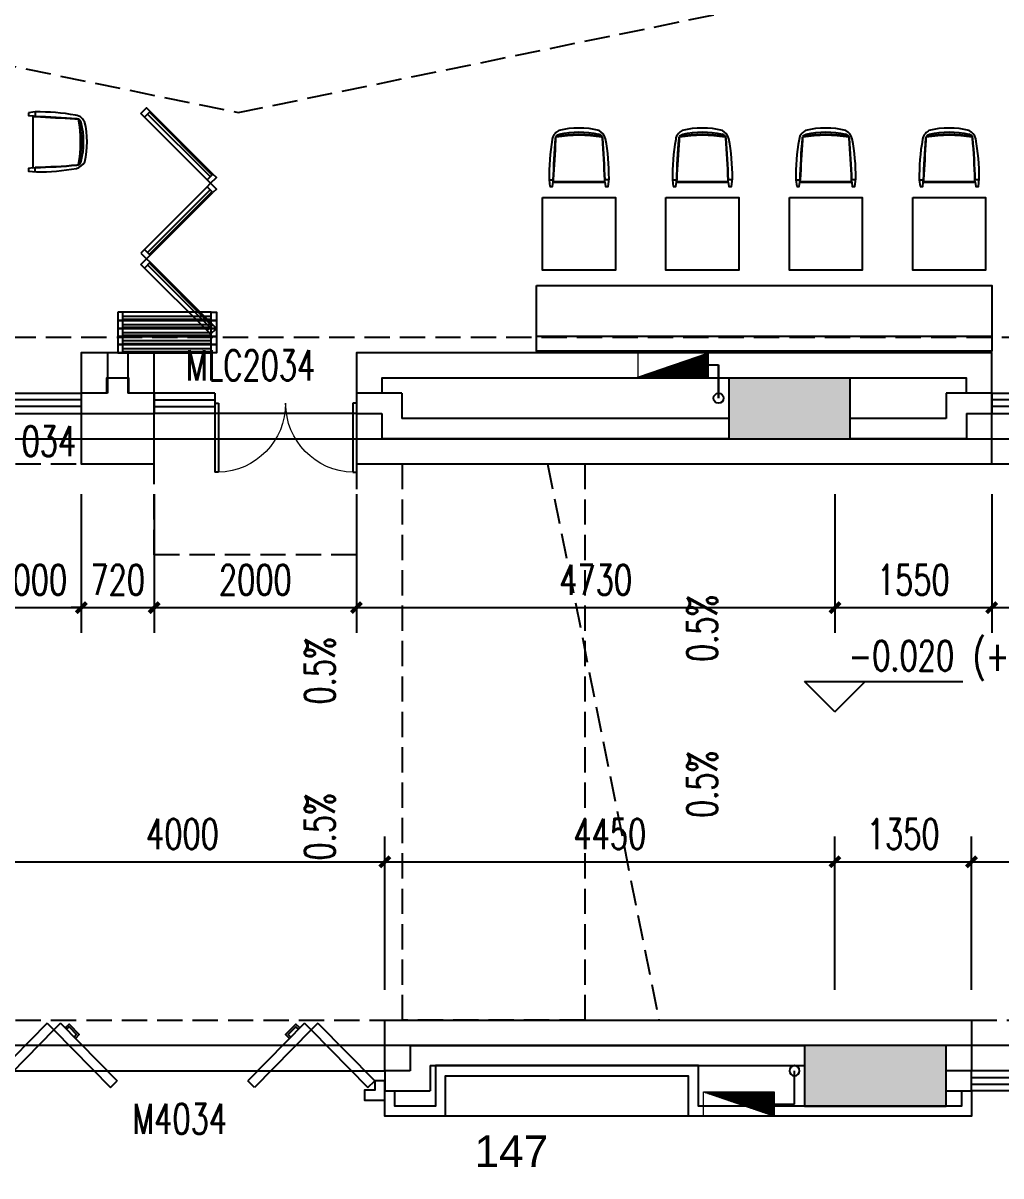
# Model space of a CAD drawing. Header units: inches. Extents: x -97096 to 280004, y -37912 to 97116.
# Drawn here: x -38026 to -28359, y 40709 to 52110 of the extents above; entities that cross this region are included whole.
import ezdxf
from ezdxf.enums import TextEntityAlignment as Align

# ---------------------------------------------------------------- set-up
doc = ezdxf.new("R2010")
doc.units = ezdxf.units.IN
doc.header["$LTSCALE"] = 1000
doc.header["$MEASUREMENT"] = 0
doc.linetypes.add('DASH', pattern=[0.35, 0.25, -0.1])
for name, color, linetype in [('A-DETL-NOTE', 1, 'Continuous'), ('an-furniture', 253, 'Continuous'), ('an-wall', 4, 'Continuous'), ('COLUMN', 2, 'Continuous'), ('DIM_ELEV', 3, 'Continuous'), ('DIM_SYMB', 3, 'Continuous'), ('PUB_DIM', 3, 'Continuous'), ('PUB_HATCH', 253, 'Continuous'), ('PUB_TEXT', 7, 'Continuous'), ('S-XP', 1, 'Continuous'), ('S-XP-LG', 32, 'Continuous'), ('SEE', 5, 'Continuous'), ('SLAB', 60, 'Continuous'), ('STAIR', 3, 'Continuous'), ('SURFACE', 6, 'Continuous'), ('SURFACE-CEILING', 52, 'Continuous'), ('SURFACE-INT', 62, 'Continuous'), ('WALL', 2, 'Continuous'), ('WINDOW', 4, 'Continuous'), ('WINDOW_TEXT', 7, 'Continuous')]:
    doc.layers.add(name, color=color, linetype=linetype)
doc.layers.add('S-XIAO', color=30, linetype='Continuous', lineweight=5)
doc.styles.add('510p-01$0$Arial_2', font='arial.ttf', dxfattribs={"height": 6.392964})
doc.styles.add('_TCH_DIM', font='SIMPLEX', dxfattribs={"bigfont": 'GBCBIG'})
doc.styles.add('_TCH_DIM_T3', font='SIMPLEX', dxfattribs={"width": 0.705882, "bigfont": 'GBCBIG'})
doc.styles.add('_TCH_WINDOW', font='SIMPLEX', dxfattribs={"bigfont": 'GBCBIG'})
doc.dimstyles.new('_TCH_ARCH&&100', dxfattribs={"dimtxt": 297.5, "dimasz": 100, "dimexe": 250, "dimexo": 300, "dimgap": 126.25, "dimtad": 1, "dimdec": 0, "dimzin": 0, "dimdsep": 46, "dimtxsty": '_TCH_DIM_T3', "dimblk": 'ARCHTICK', "dimcen": 0.09, "dimclrt": 7, "dimazin": 2, "dimtfac": 1, "dimtdec": 0, "dimtix": 1, "dimtmove": 2, "dimatfit": 3, "dimfxl": 1, "dimtolj": 1, "dimtzin": 0, "dimarcsym": 0})

# ---------------------------------------------------------------- blocks, each defined once
blk = doc.blocks.new('xiao2')
at = {"layer": 'S-XIAO', "linetype": 'Continuous'}
h = blk.add_hatch(dxfattribs=at)
h.set_pattern_fill('ANSI31', color=256, scale=10, angle=152.1447, style=0)
h.set_pattern_definition([(44.999815, (55471.2533, 434076.4532), (-0.8838806224, 0.8838863305), [])])
h.paths.add_polyline_path([(-345224, 932668), (-344524, 932668), (-344524, 932908)])
blk.add_lwpolyline([(-345224, 932668), (-344524, 932668), (-344524, 932908), (-345224, 932908)], close=True, dxfattribs=at)
at = {"layer": 'S-XP'}
for p, q in [((-344524, 932788), (-344324, 932788)), ((-344324, 932788), (-344324, 932458, -1000))]:
    blk.add_line(p, q, dxfattribs=at)
at = {"layer": 'S-XP-LG'}
blk.add_circle((-344324, 932458, -1000), 50, dxfattribs=at)
blk = doc.blocks.new('A$C08252DC2')
at = {"layer": 'an-furniture'}
for points in [[(-288, 42), (-262, 42), (-256, 0), (256, 0), (262, 42), (288, 42), (297, -36, -0.045162), (262, -431, -0.189794), (198, -513, -0.123647), (-200, -512, -0.058863), (-236, -484, -0.18906), (-264, -423, -0.048279), (-296, -24), (-288, 42)], [(256, -5), (-256, -5), (-254, -7, -0.037702), (-251, -29, -0.000554), (-228, -417, -0.037328), (-229, -445, -4.064495)], [(-254, -24, 0.013306), (-231, -435, 0.333077), (-194, -476)], [(194, -476, 0.332939), (231, -435, 0.013306), (254, -24)], [(254, -24, -0.013306), (231, -435, -0.333077), (194, -476)]]:
    blk.add_lwpolyline(points, format="xyb", dxfattribs=at)
for points in [[(-256, 0), (-254, -24)], [(256, 0), (254, -24)], [(-296, -24), (-254, -24)], [(296, -24), (254, -24)]]:
    blk.add_lwpolyline(points, dxfattribs=at)
for centre, radius, start, end in [((0, 824), 1293, 259.8763, 280.1182), ((0, 824), 1302, 260.2198, 279.7742), ((0, 336), 835, 256.5336, 283.4594)]:
    blk.add_arc(centre, radius, start, end, dxfattribs=at)
blk = doc.blocks.new('A$C3618571C')
for p, q in [((-50, 80), (-925, 80)), ((-50, 37), (-925, 37)), ((-925, 12), (-50, 12)), ((-925, 0), (-50, 0))]:
    blk.add_line(p, q)
for points in [[(-975, 80), (-975, 0), (-925, 0), (-925, 80)], [(-50, 0), (-50, 80), (0, 80), (0, 0)]]:
    blk.add_lwpolyline(points, close=True)
blk = doc.blocks.new('510p-01$0$material tag')
blk = doc.blocks.new('xiao1')
at = {"layer": 'S-XIAO', "linetype": 'Continuous'}
h = blk.add_hatch(dxfattribs=at)
h.set_pattern_fill('ANSI31', color=256, scale=10, angle=50.7991, style=0)
h.set_pattern_definition([(303.65423114, (388979.3095, -60193.9407), (1.0404963449, 0.692724589), [])])
h.paths.add_polyline_path([(-347652, 932668), (-346952, 932668), (-346952, 932908)])
blk.add_lwpolyline([(-347652, 932668), (-346952, 932668), (-346952, 932908), (-347652, 932908)], close=True, dxfattribs=at)
at = {"layer": 'S-XP'}
for p, q in [((-346952, 932788), (-346852, 932788)), ((-346852, 932788), (-346852, 932458))]:
    blk.add_line(p, q, dxfattribs=at)
at = {"layer": 'S-XP', "linetype": 'Continuous', "ltscale": 2}
blk.add_line((-346852, 932458), (-346852, 932788), dxfattribs=at)
at = {"layer": 'S-XP-LG'}
blk.add_circle((-346852, 932458), 50, dxfattribs=at)
blk = doc.blocks.new('_ArchTick')
at = {"color": 0, "linetype": 'ByBlock', "const_width": 0.4}
blk.add_lwpolyline([(-0.5, -0.5), (0.5, 0.5)], dxfattribs=at)
blk = doc.blocks.new('*D425')
at = {"layer": 'Defpoints', "color": 0, "transparency": 16777216}
for p in [(-26650, 43816), (-28650, 42250), (-26650, 42250)]:
    blk.add_point(p, dxfattribs=at)
at = {"layer": 'PUB_DIM', "color": 0, "lineweight": -2, "transparency": 16777216}
for p, q in [((-28650, 42550), (-28650, 44066)), ((-26650, 42550), (-26650, 44066)), ((-28650, 43816), (-26650, 43816))]:
    blk.add_line(p, q, dxfattribs=at)
at = {"layer": 'PUB_DIM', "color": 0, "lineweight": -2, "transparency": 16777216, "xscale": 100, "yscale": 100, "zscale": 100, "rotation": 180}
blk.add_blockref('_ArchTick', (-28650, 43816), dxfattribs=at)
at = {"layer": 'PUB_DIM', "color": 0, "lineweight": -2, "transparency": 16777216, "xscale": 100, "yscale": 100, "zscale": 100}
blk.add_blockref('_ArchTick', (-26650, 43816), dxfattribs=at)
at = {"layer": 'PUB_DIM', "color": 7, "transparency": 16777216, "insert": (-27650, 44091), "char_height": 297.5, "attachment_point": 5, "style": '_TCH_DIM_T3'}
blk.add_mtext('\\A1;2000', dxfattribs=at)
blk = doc.blocks.new('*D426')
at = {"layer": 'Defpoints', "color": 0, "transparency": 16777216}
for p in [(-28650, 43816), (-30000, 42250), (-28650, 42250)]:
    blk.add_point(p, dxfattribs=at)
at = {"layer": 'PUB_DIM', "color": 0, "lineweight": -2, "transparency": 16777216}
for p, q in [((-30000, 42550), (-30000, 44066)), ((-28650, 42550), (-28650, 44066)), ((-30000, 43816), (-28650, 43816))]:
    blk.add_line(p, q, dxfattribs=at)
at = {"layer": 'PUB_DIM', "color": 0, "lineweight": -2, "transparency": 16777216, "xscale": 100, "yscale": 100, "zscale": 100, "rotation": 180}
blk.add_blockref('_ArchTick', (-30000, 43816), dxfattribs=at)
at = {"layer": 'PUB_DIM', "color": 0, "lineweight": -2, "transparency": 16777216, "xscale": 100, "yscale": 100, "zscale": 100}
blk.add_blockref('_ArchTick', (-28650, 43816), dxfattribs=at)
at = {"layer": 'PUB_DIM', "color": 7, "transparency": 16777216, "insert": (-29325, 44091), "char_height": 297.5, "attachment_point": 5, "style": '_TCH_DIM_T3'}
blk.add_mtext('\\A1;1350', dxfattribs=at)
blk = doc.blocks.new('*D427')
at = {"layer": 'Defpoints', "color": 0, "transparency": 16777216}
for p in [(-30000, 43816), (-34450, 42250), (-30000, 42250)]:
    blk.add_point(p, dxfattribs=at)
at = {"layer": 'PUB_DIM', "color": 0, "lineweight": -2, "transparency": 16777216}
for p, q in [((-34450, 42550), (-34450, 44066)), ((-30000, 42550), (-30000, 44066)), ((-34450, 43816), (-30000, 43816))]:
    blk.add_line(p, q, dxfattribs=at)
at = {"layer": 'PUB_DIM', "color": 0, "lineweight": -2, "transparency": 16777216, "xscale": 100, "yscale": 100, "zscale": 100, "rotation": 180}
blk.add_blockref('_ArchTick', (-34450, 43816), dxfattribs=at)
at = {"layer": 'PUB_DIM', "color": 0, "lineweight": -2, "transparency": 16777216, "xscale": 100, "yscale": 100, "zscale": 100}
blk.add_blockref('_ArchTick', (-30000, 43816), dxfattribs=at)
at = {"layer": 'PUB_DIM', "color": 7, "transparency": 16777216, "insert": (-32225, 44091), "char_height": 297.5, "attachment_point": 5, "style": '_TCH_DIM_T3'}
blk.add_mtext('\\A1;4450', dxfattribs=at)
blk = doc.blocks.new('*D428')
at = {"layer": 'Defpoints', "color": 0, "transparency": 16777216}
for p in [(-34450, 43816), (-38450, 42250), (-34450, 42250)]:
    blk.add_point(p, dxfattribs=at)
at = {"layer": 'PUB_DIM', "color": 0, "lineweight": -2, "transparency": 16777216}
for p, q in [((-38450, 42550), (-38450, 44066)), ((-34450, 42550), (-34450, 44066)), ((-38450, 43816), (-34450, 43816))]:
    blk.add_line(p, q, dxfattribs=at)
at = {"layer": 'PUB_DIM', "color": 0, "lineweight": -2, "transparency": 16777216, "xscale": 100, "yscale": 100, "zscale": 100, "rotation": 180}
blk.add_blockref('_ArchTick', (-38450, 43816), dxfattribs=at)
at = {"layer": 'PUB_DIM', "color": 0, "lineweight": -2, "transparency": 16777216, "xscale": 100, "yscale": 100, "zscale": 100}
blk.add_blockref('_ArchTick', (-34450, 43816), dxfattribs=at)
at = {"layer": 'PUB_DIM', "color": 7, "transparency": 16777216, "insert": (-36450, 44091), "char_height": 297.5, "attachment_point": 5, "style": '_TCH_DIM_T3'}
blk.add_mtext('\\A1;4000', dxfattribs=at)
blk = doc.blocks.new('*D444')
at = {"layer": 'Defpoints', "color": 0, "transparency": 16777216}
for p in [(-38450, 47750), (-37450, 47750), (-37450, 46329)]:
    blk.add_point(p, dxfattribs=at)
at = {"layer": 'PUB_DIM', "color": 0, "lineweight": -2, "transparency": 16777216}
for p, q in [((-38450, 47450), (-38450, 46079)), ((-37450, 47450), (-37450, 46079)), ((-38450, 46329), (-37450, 46329))]:
    blk.add_line(p, q, dxfattribs=at)
at = {"layer": 'PUB_DIM', "color": 0, "lineweight": -2, "transparency": 16777216, "xscale": 100, "yscale": 100, "zscale": 100, "rotation": 180}
blk.add_blockref('_ArchTick', (-38450, 46329), dxfattribs=at)
at = {"layer": 'PUB_DIM', "color": 0, "lineweight": -2, "transparency": 16777216, "xscale": 100, "yscale": 100, "zscale": 100}
blk.add_blockref('_ArchTick', (-37450, 46329), dxfattribs=at)
at = {"layer": 'PUB_DIM', "color": 7, "transparency": 16777216, "insert": (-37950, 46604), "char_height": 297.5, "attachment_point": 5, "style": '_TCH_DIM_T3'}
blk.add_mtext('\\A1;1000', dxfattribs=at)
blk = doc.blocks.new('*D445')
at = {"layer": 'Defpoints', "color": 0, "transparency": 16777216}
for p in [(-37450, 47750), (-36730, 47750), (-36730, 46329)]:
    blk.add_point(p, dxfattribs=at)
at = {"layer": 'PUB_DIM', "color": 0, "lineweight": -2, "transparency": 16777216}
for p, q in [((-37450, 47450), (-37450, 46079)), ((-36730, 47450), (-36730, 46079)), ((-37450, 46329), (-37550, 46329)), ((-37450, 46329), (-36730, 46329)), ((-36730, 46329), (-36630, 46329))]:
    blk.add_line(p, q, dxfattribs=at)
at = {"layer": 'PUB_DIM', "color": 0, "lineweight": -2, "transparency": 16777216, "xscale": 100, "yscale": 100, "zscale": 100}
blk.add_blockref('_ArchTick', (-37450, 46329), dxfattribs=at)
at = {"layer": 'PUB_DIM', "color": 0, "lineweight": -2, "transparency": 16777216, "xscale": 100, "yscale": 100, "zscale": 100, "rotation": 180}
blk.add_blockref('_ArchTick', (-36730, 46329), dxfattribs=at)
at = {"layer": 'PUB_DIM', "color": 7, "transparency": 16777216, "insert": (-37090, 46604), "char_height": 297.5, "attachment_point": 5, "style": '_TCH_DIM_T3'}
blk.add_mtext('\\A1;720', dxfattribs=at)
blk = doc.blocks.new('*D446')
at = {"layer": 'Defpoints', "color": 0, "transparency": 16777216}
for p in [(-36730, 47750), (-34730, 47750), (-34730, 46329)]:
    blk.add_point(p, dxfattribs=at)
at = {"layer": 'PUB_DIM', "color": 0, "lineweight": -2, "transparency": 16777216}
for p, q in [((-36730, 47450), (-36730, 46079)), ((-34730, 47450), (-34730, 46079)), ((-36730, 46329), (-34730, 46329))]:
    blk.add_line(p, q, dxfattribs=at)
at = {"layer": 'PUB_DIM', "color": 0, "lineweight": -2, "transparency": 16777216, "xscale": 100, "yscale": 100, "zscale": 100, "rotation": 180}
blk.add_blockref('_ArchTick', (-36730, 46329), dxfattribs=at)
at = {"layer": 'PUB_DIM', "color": 0, "lineweight": -2, "transparency": 16777216, "xscale": 100, "yscale": 100, "zscale": 100}
blk.add_blockref('_ArchTick', (-34730, 46329), dxfattribs=at)
at = {"layer": 'PUB_DIM', "color": 7, "transparency": 16777216, "insert": (-35730, 46604), "char_height": 297.5, "attachment_point": 5, "style": '_TCH_DIM_T3'}
blk.add_mtext('\\A1;2000', dxfattribs=at)
blk = doc.blocks.new('*D447')
at = {"layer": 'Defpoints', "color": 0, "transparency": 16777216}
for p in [(-34730, 47750), (-30000, 47750), (-30000, 46329)]:
    blk.add_point(p, dxfattribs=at)
at = {"layer": 'PUB_DIM', "color": 0, "lineweight": -2, "transparency": 16777216}
for p, q in [((-34730, 47450), (-34730, 46079)), ((-30000, 47450), (-30000, 46079)), ((-34730, 46329), (-30000, 46329))]:
    blk.add_line(p, q, dxfattribs=at)
at = {"layer": 'PUB_DIM', "color": 0, "lineweight": -2, "transparency": 16777216, "xscale": 100, "yscale": 100, "zscale": 100, "rotation": 180}
blk.add_blockref('_ArchTick', (-34730, 46329), dxfattribs=at)
at = {"layer": 'PUB_DIM', "color": 0, "lineweight": -2, "transparency": 16777216, "xscale": 100, "yscale": 100, "zscale": 100}
blk.add_blockref('_ArchTick', (-30000, 46329), dxfattribs=at)
at = {"layer": 'PUB_DIM', "color": 7, "transparency": 16777216, "insert": (-32365, 46604), "char_height": 297.5, "attachment_point": 5, "style": '_TCH_DIM_T3'}
blk.add_mtext('\\A1;4730', dxfattribs=at)
blk = doc.blocks.new('*D448')
at = {"layer": 'Defpoints', "color": 0, "transparency": 16777216}
for p in [(-30000, 47750), (-28450, 47750), (-28450, 46329)]:
    blk.add_point(p, dxfattribs=at)
at = {"layer": 'PUB_DIM', "color": 0, "lineweight": -2, "transparency": 16777216}
for p, q in [((-30000, 47450), (-30000, 46079)), ((-28450, 47450), (-28450, 46079)), ((-30000, 46329), (-28450, 46329))]:
    blk.add_line(p, q, dxfattribs=at)
at = {"layer": 'PUB_DIM', "color": 0, "lineweight": -2, "transparency": 16777216, "xscale": 100, "yscale": 100, "zscale": 100, "rotation": 180}
blk.add_blockref('_ArchTick', (-30000, 46329), dxfattribs=at)
at = {"layer": 'PUB_DIM', "color": 0, "lineweight": -2, "transparency": 16777216, "xscale": 100, "yscale": 100, "zscale": 100}
blk.add_blockref('_ArchTick', (-28450, 46329), dxfattribs=at)
at = {"layer": 'PUB_DIM', "color": 7, "transparency": 16777216, "insert": (-29225, 46604), "char_height": 297.5, "attachment_point": 5, "style": '_TCH_DIM_T3'}
blk.add_mtext('\\A1;1550', dxfattribs=at)
blk = doc.blocks.new('*D449')
at = {"layer": 'Defpoints', "color": 0, "transparency": 16777216}
for p in [(-28450, 47750), (-25450, 47750), (-25450, 46329)]:
    blk.add_point(p, dxfattribs=at)
at = {"layer": 'PUB_DIM', "color": 0, "lineweight": -2, "transparency": 16777216}
for p, q in [((-28450, 47450), (-28450, 46079)), ((-25450, 47450), (-25450, 46079)), ((-28450, 46329), (-25450, 46329))]:
    blk.add_line(p, q, dxfattribs=at)
at = {"layer": 'PUB_DIM', "color": 0, "lineweight": -2, "transparency": 16777216, "xscale": 100, "yscale": 100, "zscale": 100, "rotation": 180}
blk.add_blockref('_ArchTick', (-28450, 46329), dxfattribs=at)
at = {"layer": 'PUB_DIM', "color": 0, "lineweight": -2, "transparency": 16777216, "xscale": 100, "yscale": 100, "zscale": 100}
blk.add_blockref('_ArchTick', (-25450, 46329), dxfattribs=at)
at = {"layer": 'PUB_DIM', "color": 7, "transparency": 16777216, "insert": (-26950, 46604), "char_height": 297.5, "attachment_point": 5, "style": '_TCH_DIM_T3'}
blk.add_mtext('\\A1;3000', dxfattribs=at)
blk = doc.blocks.new('$DorLib2D$00000034')
for p, q in [((-0.3348, 0.1427), (-0.475, 0)), ((-0.3348, 0.1427), (-0.3182, 0.1263)), ((-0.3015, 0.1427), (-0.3182, 0.1263)), ((-0.3015, 0.1427), (-0.1614, 0)), ((0.3015, 0.1427), (0.1614, 0)), ((0.3015, 0.1427), (0.3182, 0.1263)), ((0.3348, 0.1427), (0.3182, 0.1263)), ((0.3348, 0.1427), (0.475, 0)), ((-0.3182, 0.1263), (-0.4584, -0.0164)), ((-0.3182, 0.1263), (-0.178, -0.0164)), ((0.3182, 0.1263), (0.178, -0.0164)), ((0.3182, 0.1263), (0.4584, -0.0164)), ((-0.5, -0.048), (-0.5, 0)), ((-0.4584, -0.0164), (-0.475, 0)), ((-0.178, -0.0164), (-0.1614, 0)), ((0.178, -0.0164), (0.1614, 0)), ((0.4584, -0.0164), (0.475, 0)), ((0.5, -0.048), (0.5, 0))]:
    blk.add_line(p, q)
for points in [[(-0.2899, 0.1308), (-0.2804, 0.1401), (-0.255, 0.1143), (-0.2645, 0.1049)], [(-0.2866, 0.1275), (-0.2804, 0.1335), (-0.2616, 0.1144), (-0.2678, 0.1083)], [(0.2899, 0.1308), (0.2804, 0.1401), (0.255, 0.1143), (0.2645, 0.1049)], [(0.2866, 0.1275), (0.2804, 0.1335), (0.2616, 0.1144), (0.2678, 0.1083)], [(-0.5, 0), (-0.475, 0), (-0.475, -0.023), (-0.45, -0.023), (-0.45, -0.048), (-0.5, -0.048)], [(0.5, 0), (0.475, 0), (0.475, -0.023), (0.45, -0.023), (0.45, -0.048), (0.5, -0.048)]]:
    blk.add_lwpolyline(points)
blk = doc.blocks.new('$TCHSYS$WIN2D')
for p, q in [((-0.5, 0.5), (0.5, 0.5)), ((-0.5, 0.5), (-0.5, -0.5)), ((0.5, 0.5), (0.5, -0.5)), ((0.5, 0.1667), (-0.5, 0.1667)), ((0.5, -0.1667), (-0.5, -0.1667)), ((-0.5, -0.5), (0.5, -0.5))]:
    blk.add_line(p, q)
blk = doc.blocks.new('$DorLib2D$00000002')
for p, q in [((-0.5, 0), (-0.5, 0.4875)), ((-0.475, 0.4875), (-0.5, 0.4875)), ((-0.475, 0), (-0.475, 0.4875)), ((0.475, 0), (0.475, 0.4875)), ((0.475, 0.4875), (0.5, 0.4875)), ((0.5, 0), (0.5, 0.4875)), ((-0.5, 0), (-0.475, 0)), ((0.5, 0), (0.475, 0))]:
    blk.add_line(p, q)
at = {"lineweight": 13}
for centre, start, end in [((-0.4875, 0), 0, 88.53072), ((0.4875, 0), 91.46928, 180)]:
    blk.add_arc(centre, 0.4875, start, end, dxfattribs=at)
blk = doc.blocks.new('_FZH')
blk.add_lwpolyline([(-0.5, -0.5), (0.5, -0.5), (0.5, 0.5), (-0.5, 0.5)], close=True)
at = {"layer": 'PUB_HATCH'}
blk.add_solid([(-0.5, -0.5), (0.5, -0.5), (-0.5, 0.5), (0.5, 0.5)], dxfattribs=at)

msp = doc.modelspace()

# ---------------------------------------------------------------- linework, layer by layer
at = {"layer": 'an-furniture'}
msp.add_line((-32950, 49015.1), (-28450, 49015.1), dxfattribs=at)
for points in [[(-32890, 50385.1), (-32170, 50385.1), (-32170, 49665.1), (-32890, 49665.1)], [(-31670, 50385.1), (-30950, 50385.1), (-30950, 49665.1), (-31670, 49665.1)], [(-30450, 50385.1), (-29730, 50385.1), (-29730, 49665.1), (-30450, 49665.1)], [(-29230, 50385.1), (-28510, 50385.1), (-28510, 49665.1), (-29230, 49665.1)], [(-32950, 49515.1), (-28450, 49515.1), (-28450, 48865.1), (-32950, 48865.1)]]:
    msp.add_lwpolyline(points, close=True, dxfattribs=at)
at = {"layer": 'DIM_ELEV'}
for p, q in [((-30000, 45300), (-30300, 45600)), ((-30300, 45600), (-28735, 45600)), ((-30000, 45300), (-29700, 45600))]:
    msp.add_line(p, q, dxfattribs=at)
at = {"layer": 'DIM_SYMB'}
for points in [[(-31058.5, 46902.4, 0, 0, 0), (-31058.5, 45660.1, 80, 0, 0), (-31058.5, 45360.1, 0, 0, 0)], [(-34838.4, 46482.3, 0, 0, 0), (-34838.4, 45240, 80, 0, 0), (-34838.4, 44940, 0, 0, 0)], [(-31058.5, 43817.8, 0, 0, 0), (-31058.5, 45060.1, 80, 0, 0), (-31058.5, 45360.1, 0, 0, 0)], [(-34838.4, 43397.7, 0, 0, 0), (-34838.4, 44640, 80, 0, 0), (-34838.4, 44940, 0, 0, 0)]]:
    msp.add_lwpolyline(points, format="xyseb", dxfattribs=at)
at = {"layer": 'SEE', "linetype": 'DASH'}
for p, q in [((-38450, 47750), (-37450, 47750)), ((-28450, 47750), (-25450, 47750)), ((-38450, 42250), (-34450, 42250)), ((-28650, 42250), (-26650, 42250))]:
    msp.add_line(p, q, dxfattribs=at)
at = {"layer": 'SEE'}
msp.add_line((-31450, 41300), (-33850, 41300), dxfattribs=at)
at = {"layer": 'SEE', "linetype": 'DASH'}
msp.add_lwpolyline([(-34730, 47750), (-34730, 46850), (-36730, 46850), (-36730, 47750)], dxfattribs=at)
msp.add_lwpolyline([(-34273.8, 47749.9), (-32473.8, 47749.9), (-32473.8, 42249.9), (-34273.8, 42249.9)], close=True, dxfattribs=at)
at = {"layer": 'SLAB'}
msp.add_lwpolyline([(10489, 49200), (-12200, 49200), (-12200, 48450), (-12800, 48450), (-12800, 60000), (-45700, 60000), (-45700, 48000), (-24250, 48000), (-24250, 42000), (-54700, 42000), (-54700, 30000), (-16750, 30000), (-16750, 24000)], dxfattribs=at)
at = {"layer": 'STAIR', "linetype": 'DASH'}
msp.add_line((-32840.1, 47750), (-31740.1, 42250), dxfattribs=at)
at = {"layer": 'SURFACE'}
for points in [[(-37450, 48249.9), (-37450, 47750), (-36730, 47750), (-36730, 48249.9)], [(-34730, 48249.9), (-34730, 47750), (-28450, 47750), (-28450, 48249.9)], [(-34450, 41750), (-34450, 42250), (-28650, 42250), (-28650, 41750)]]:
    msp.add_lwpolyline(points, dxfattribs=at)
at = {"layer": 'SURFACE-CEILING', "linetype": 'DASH'}
msp.add_lwpolyline([(-44650, 52150), (-40400, 52150), (-35900, 51225), (-26900, 53075), (-22400, 52150), (-13400, 52150), (-13400, 49000), (-44650, 49000)], close=True, dxfattribs=at)
at = {"layer": 'SURFACE-INT'}
for points in [[(-36730, 48449.9), (-36730, 48850), (-37450, 48850), (-37450, 48450)], [(-28450, 48450), (-28450, 48850), (-34730, 48850), (-34730, 48450)], [(-36980, 48449.9), (-36980, 48600), (-37200, 48600), (-37200, 48450)], [(-28700, 48450), (-28700, 48600), (-34480, 48600), (-34480, 48450)], [(-28750, 41550), (-28750, 41400), (-31350, 41400), (-31350, 41800), (-33950, 41800), (-33950, 41400), (-34350, 41400), (-34350, 41550)], [(-33850, 41300), (-33850, 41700), (-31450, 41700), (-31450, 41300)], [(-33850, 41300), (-34450, 41300), (-34450, 41550)], [(-28650, 41550), (-28650, 41300), (-31450, 41300)]]:
    msp.add_lwpolyline(points, dxfattribs=at)
at = {"layer": 'WALL'}
for p, q in [((-37190, 48850), (-37190, 48450)), ((-36990, 48850), (-37190, 48850)), ((-36990, 48850), (-36990, 48450)), ((-37190, 48450), (-37450, 48450)), ((-37450, 48450), (-37450, 48250)), ((-36730, 48450), (-36990, 48450)), ((-36730, 48250), (-36730, 48450)), ((-34280, 48450), (-34730, 48450)), ((-34730, 48450), (-34730, 48250)), ((-34280, 48450), (-34280, 48200)), ((-28450, 48450), (-28900, 48450)), ((-28900, 48450), (-28900, 48200)), ((-28450, 48250), (-28450, 48450)), ((-37450, 48250), (-37090, 48250)), ((-37090, 48250), (-36730, 48250)), ((-34730, 48250), (-34480, 48250)), ((-34480, 48250), (-34480, 48000)), ((-28700, 48250), (-28450, 48250)), ((-28700, 48250), (-28700, 48000)), ((-31050, 48200), (-34280, 48200)), ((-28900, 48200), (-29850, 48200)), ((-31050, 48000), (-34480, 48000)), ((-28700, 48000), (-29850, 48000)), ((-34200, 42000), (-34200, 41750)), ((-34200, 42000), (-30300, 42000)), ((-34200, 41750), (-34450, 41750)), ((-34450, 41750), (-34450, 41550)), ((-34000, 41800), (-34000, 41550)), ((-34000, 41800), (-30300, 41800)), ((-28650, 41750), (-28900, 41750)), ((-28650, 41550), (-28650, 41750)), ((-34450, 41550), (-34000, 41550)), ((-28900, 41550), (-28650, 41550))]:
    msp.add_line(p, q, dxfattribs=at)
at = {"layer": 'WINDOW'}
for p, q in [((-34730, 48250), (-36130, 48250)), ((-38450, 41750), (-34450, 41750))]:
    msp.add_line(p, q, dxfattribs=at)

# ---------------------------------------------------------------- block references
msp.add_blockref('xiao1', (315702.1, -884058.3))
at = {"xscale": -1, "rotation": 179.9998149932534}
msp.add_blockref('xiao2', (313927.1, 974207.1), dxfattribs=at)
at = {"layer": 'A-DETL-NOTE'}
ref = msp.add_blockref('510p-01$0$material tag', (-213578.7, -34878.4), dxfattribs=dict(at, xscale=3.125, yscale=3.125, zscale=3.125))
ref.add_attrib('ROOM_TAG', '147', dxfattribs={"layer": '0', "height": 312.5, "style": '510p-01$0$Arial_2'}).set_placement((-33199, 40953.8), align=Align.MIDDLE_CENTER)
ref.add_attrib('NAME_ENG', 'Circulation', dxfattribs={"layer": '0', "height": 312.5, "style": '510p-01$0$Arial_2'}).set_placement((-33199, 40453.8), align=Align.MIDDLE_CENTER)
ref.add_attrib('NAME_CN', '交通空间', dxfattribs={"layer": '0', "height": 312.5, "style": '510p-01$0$Arial_2'}).set_placement((-33199, 39953.8), align=Align.MIDDLE_CENTER)
at = {"layer": 'an-furniture', "xscale": -1}
for p, rotation in [((-37930, 50935), 90), ((-32530, 50535.1), 180), ((-31310, 50535.1), 180), ((-30090, 50535.1), 180), ((-28870, 50535.1), 180)]:
    msp.add_blockref('A$C08252DC2', p, dxfattribs=dict(at, rotation=rotation))
at = {"layer": 'an-wall', "xscale": -1, "rotation": 134.9999999999999}
for p in [(-36115, 50582), (-36115, 49090)]:
    msp.add_blockref('A$C3618571C', p, dxfattribs=at)
at = {"layer": 'an-wall', "rotation": 45.00000000000009}
msp.add_blockref('A$C3618571C', (-36115, 50468.8), dxfattribs=at)
at = {"layer": 'an-wall'}
for p in [(-36115, 49170), (-36115, 49090), (-36115, 49010), (-36115, 48930), (-36115, 48850)]:
    msp.add_blockref('A$C3618571C', p, dxfattribs=at)
at = {"layer": 'COLUMN', "xscale": 1199.999999999854, "yscale": 600, "zscale": 600}
msp.add_blockref('_FZH', (-30450, 48300), dxfattribs=at)
at = {"layer": 'COLUMN', "xscale": 1400.000000000073, "yscale": 600.0000000001019, "zscale": 600.0000000001019, "rotation": 359.999999999997}
msp.add_blockref('_FZH', (-29600, 41700), dxfattribs=at)
at = {"layer": 'WINDOW'}
ref = msp.add_blockref('$TCHSYS$WIN2D', (-37950, 48350), dxfattribs=dict(at, xscale=-1000, yscale=-200, zscale=-1000, rotation=179.9999999999999))
ref.add_attrib('A', 'C1034', (-38410, 47826.2), dxfattribs={"layer": 'WINDOW_TEXT', "height": 297.5, "rotation": 360, "style": '_TCH_WINDOW', "width": 0.705882})
at = {"layer": 'WINDOW', "rotation": 179.9999999999999}
for name, p, xscale, yscale, zscale in [('$TCHSYS$WIN2D', (-36430, 48350), 600, -200, 600), ('$DorLib2D$00000002', (-35430, 48350), -1400, 1400, -1400)]:
    msp.add_blockref(name, p, dxfattribs=dict(at, xscale=xscale, yscale=yscale, zscale=zscale))
at = {"layer": 'WINDOW'}
ref = msp.add_blockref('$TCHSYS$WIN2D', (-26950, 48350), dxfattribs=dict(at, xscale=-3000, yscale=-200, zscale=-3000, rotation=180))
ref.add_attrib('A', 'C3034', (-27430, 47826.2), dxfattribs={"layer": 'WINDOW_TEXT', "height": 297.5, "style": '_TCH_WINDOW', "width": 0.705882})
ref = msp.add_blockref('$DorLib2D$00000034', (-36450, 41650), dxfattribs=dict(at, xscale=-4000, yscale=4000, zscale=-4000))
ref.add_attrib('A', 'M4034', (-36945, 41126.3), dxfattribs={"layer": 'WINDOW_TEXT', "height": 297.5, "style": '_TCH_WINDOW', "width": 0.705882})
ref = msp.add_blockref('$TCHSYS$WIN2D', (-27650, 41650), dxfattribs=dict(at, xscale=-2000, yscale=-200, zscale=-2000))
ref.add_attrib('A', 'C2034', (-28130, 41876.3), dxfattribs={"layer": 'WINDOW_TEXT', "height": 297.5, "style": '_TCH_WINDOW', "width": 0.705882})

# ---------------------------------------------------------------- texts
at = {"layer": 'PUB_TEXT', "style": '_TCH_DIM', "width": 0.705882}
for p in [(-31163.5, 45791.3), (-34943.4, 45371.2), (-31163.5, 44248.9), (-34943.4, 43828.8)]:
    msp.add_text('0.5%', height=297.5, rotation=90, dxfattribs=at).set_placement(p)
for s, p in [('(+6.680)', (-28635, 45705)), ('-0.020', (-29865, 45705))]:
    msp.add_text(s, height=297.5, dxfattribs=at).set_placement(p)
at = {"layer": 'WINDOW_TEXT', "style": '_TCH_WINDOW', "width": 0.705882}
msp.add_text('MLC2034', height=297.5, rotation=360, dxfattribs=at).set_placement((-36415, 48576.2))

# ---------------------------------------------------------------- dimensions: what is measured, and where the dimension line sits
at = {"layer": 'PUB_DIM'}
for p1, p2, distance, picture, middle in [((-38450, 47750), (-37450, 47750), -1421.4, '*D444', (-37950, 46603.6)), ((-37450, 47750), (-36730, 47750), -1421.4, '*D445', (-37090, 46603.6)), ((-36730, 47750), (-34730, 47750), -1421.4, '*D446', (-35730, 46603.6)), ((-34730, 47750), (-30000, 47750), -1421.4, '*D447', (-32365, 46603.6)), ((-30000, 47750), (-28450, 47750), -1421.4, '*D448', (-29225, 46603.6)), ((-28450, 47750), (-25450, 47750), -1421.4, '*D449', (-26950, 46603.6)), ((-38450, 42250), (-34450, 42250), 1566.5, '*D428', (-36450, 44091.5)), ((-34450, 42250), (-30000, 42250), 1566.5, '*D427', (-32225, 44091.5)), ((-30000, 42250), (-28650, 42250), 1566.5, '*D426', (-29325, 44091.5)), ((-28650, 42250), (-26650, 42250), 1566.5, '*D425', (-27650, 44091.5))]:
    dim = msp.add_aligned_dim(p1=p1, p2=p2, distance=distance, dimstyle='_TCH_ARCH&&100', dxfattribs=at)
    dim.commit()
    dim.dimension.update_dxf_attribs({"geometry": picture, "text_midpoint": middle})

doc.saveas('drawing.dxf')
